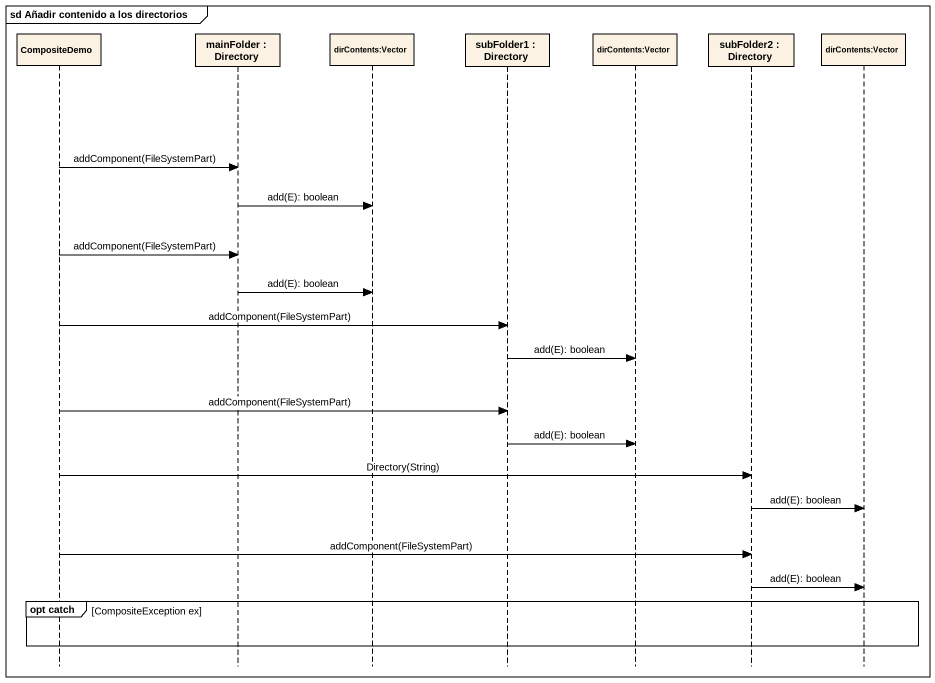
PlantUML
@startuml
mainframe sd Añadir contenido a los directorios
hide footbox
participant CompositeDemo
participant "mainFolder : Directory" as mainFolder
participant "dirContents:Vector" as dirContents_Vector
participant "subFolder1 : Directory" as subFolder1
participant "dirContents:Vector" as dirContents_Vector_2
participant "subFolder2 : Directory" as subFolder2
participant "dirContents:Vector" as dirContents_Vector_3

CompositeDemo -> mainFolder : addComponent(FileSystemPart)
mainFolder -> dirContents_Vector : add(E): boolean
CompositeDemo -> mainFolder : addComponent(FileSystemPart)
mainFolder -> dirContents_Vector : add(E): boolean
CompositeDemo -> subFolder1 : addComponent(FileSystemPart)
subFolder1 -> dirContents_Vector_2 : add(E): boolean
CompositeDemo -> subFolder1 : addComponent(FileSystemPart)
subFolder1 -> dirContents_Vector_2 : add(E): boolean
CompositeDemo -> subFolder2 : Directory(String)
subFolder2 -> dirContents_Vector_3 : add(E): boolean
CompositeDemo -> subFolder2 : addComponent(FileSystemPart)
subFolder2 -> dirContents_Vector_3 : add(E): boolean
group opt catch [CompositeException ex]
end
@enduml
